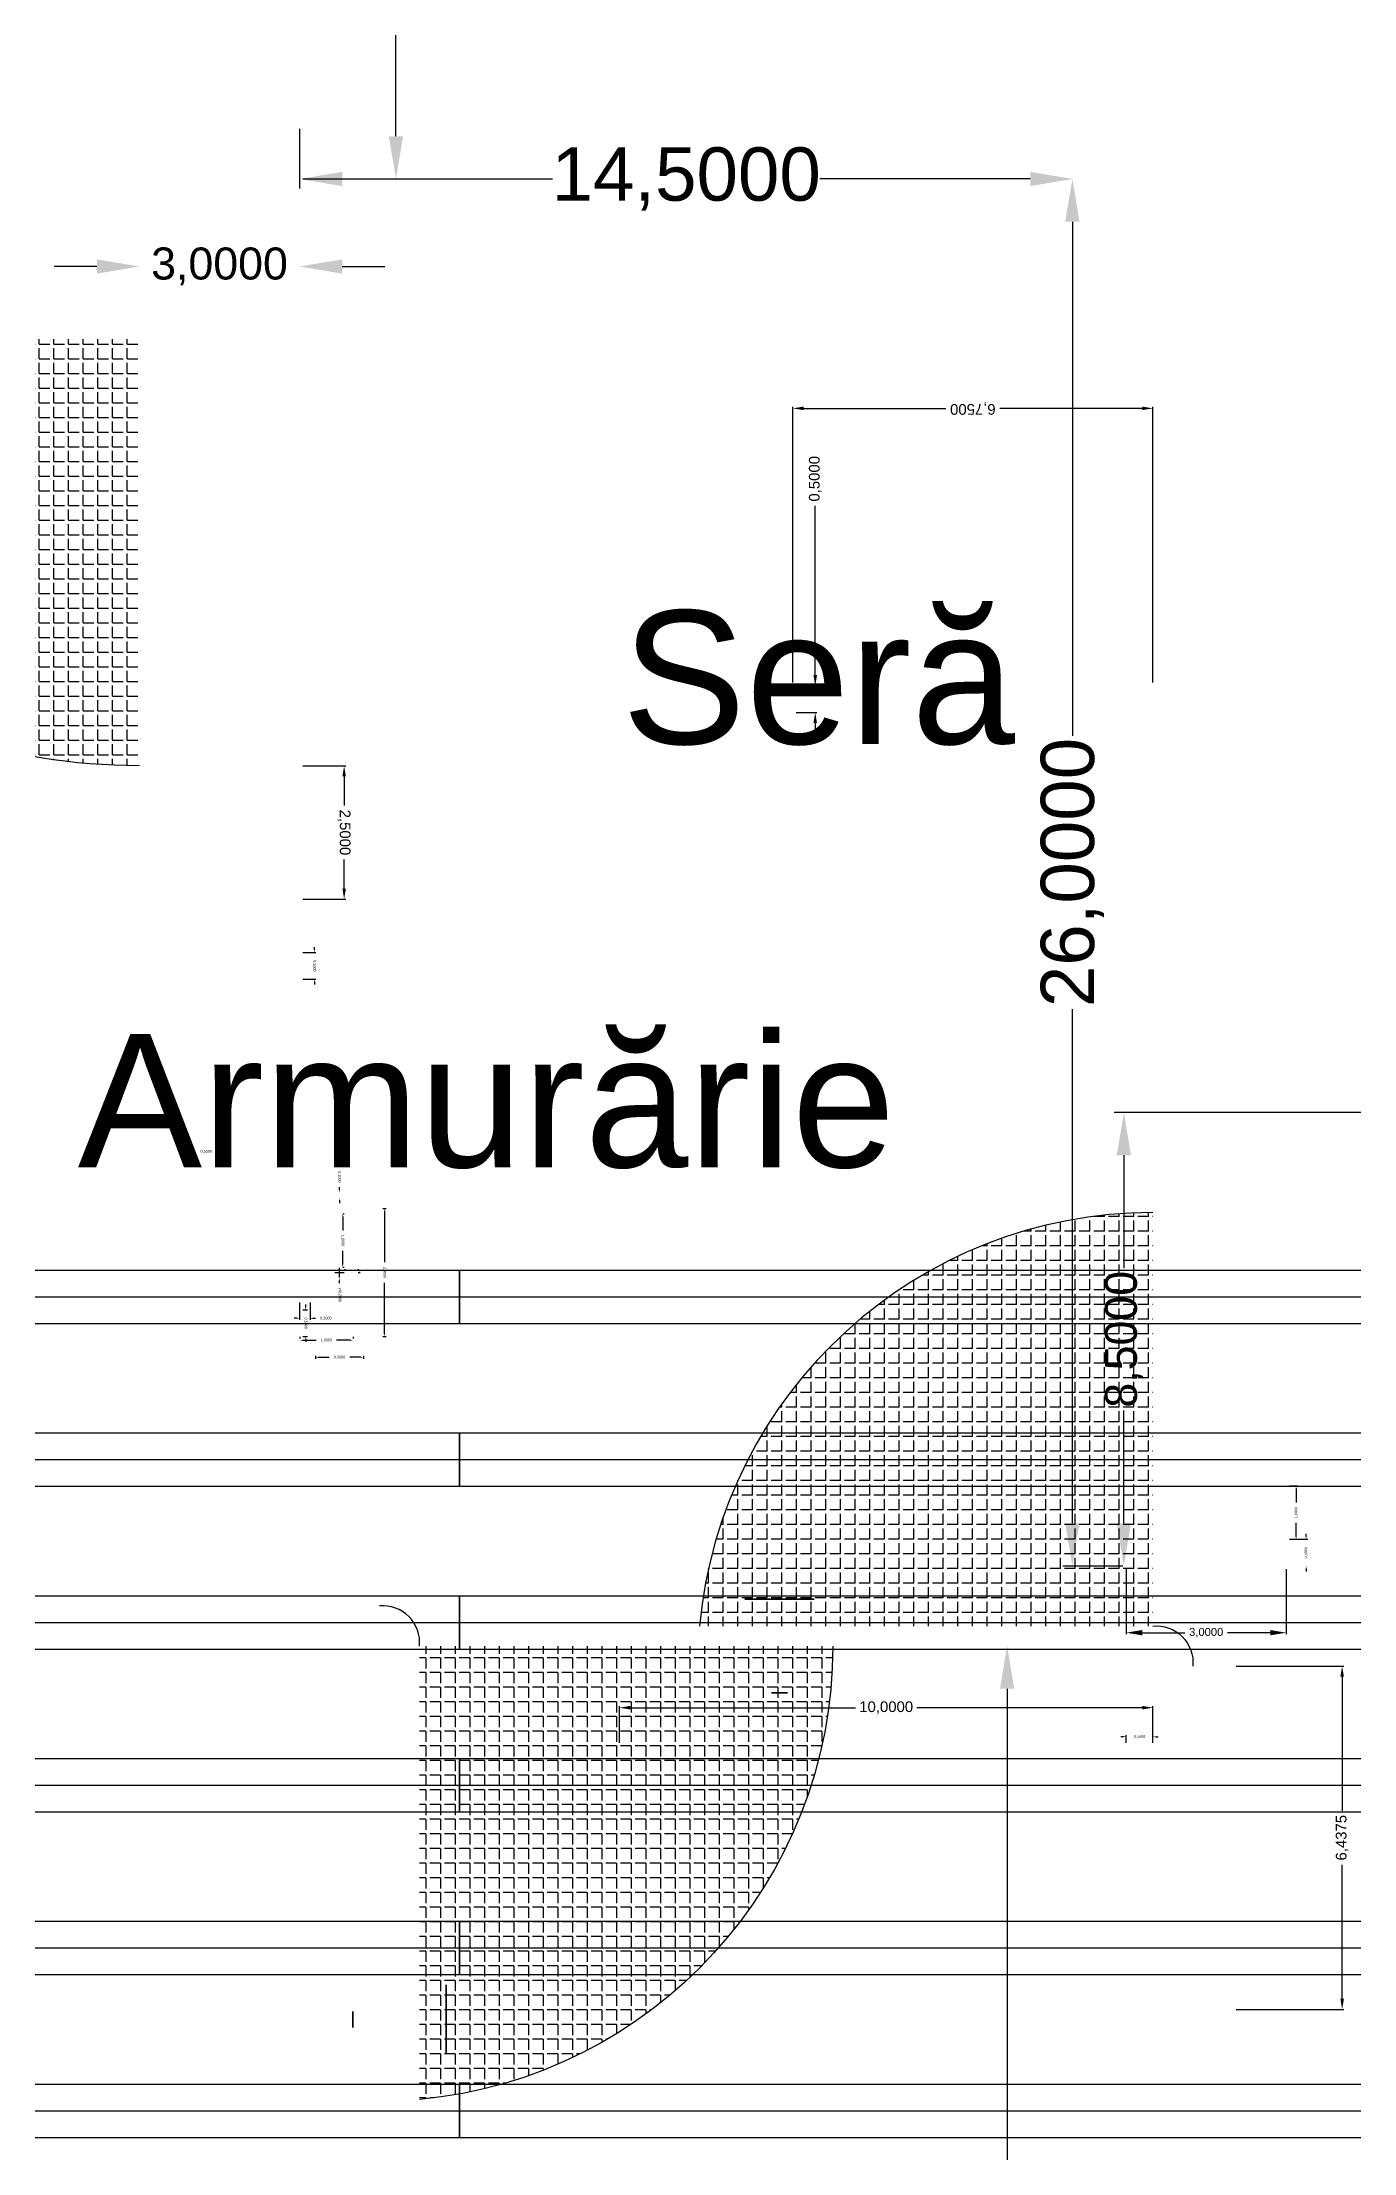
# Model space of a CAD drawing. Header units: millimetres. Extents: x -129 to 171, y -129 to 202.
# Drawn here: x 73.78 to 98.37, y 87.12 to 126.69 of the extents above; entities that cross this region are included whole.
import ezdxf

# ---------------------------------------------------------------- set-up
doc = ezdxf.new("R2010")
doc.units = ezdxf.units.MM
doc.header["$MEASUREMENT"] = 0
for name, color, linetype, plot in [('Acoperis', 180, 'Continuous', False), ('Dimenisuni corp 1', 11, 'Continuous', False), ('Dimensiuni interior_0', 11, 'Continuous', False), ('Dimensiuni interior_1', 11, 'Continuous', False), ('Dimensiuni ușă', 11, 'Continuous', False), ('Dimensiuni ușă_sas', 11, 'Continuous', False)]:
    doc.layers.add(name, color=color, linetype=linetype, plot=plot)
for name, color, linetype in [('Text_0', 231, 'Continuous'), ('Text_1', 231, 'Continuous'), ('Usi 1', 80, 'Continuous'), ('Uși 0', 80, 'Continuous'), ('Uși_sas', 201, 'Continuous')]:
    doc.layers.add(name, color=color, linetype=linetype)
doc.styles.get("Standard").update_dxf_attribs({"font": 'arial.ttf'})
doc.dimstyles.new('Mici', dxfattribs={"dimtxt": 0.05, "dimasz": 0.05, "dimexe": 0.03, "dimexo": 0.0625, "dimgap": 0.09, "dimtad": 0, "dimdec": 4, "dimzin": 0, "dimtxsty": 'Standard', "dimcen": 0.09, "dimclrd": 1, "dimclre": 1, "dimadec": 0, "dimazin": 0, "dimtfac": 1, "dimtdec": 4, "dimtofl": 0, "dimtmove": 0, "dimatfit": 3, "dimfxl": 1, "dimtolj": 1, "dimtzin": 0, "dimarcsym": 0})
doc.dimstyles.get("Standard").update_dxf_attribs({"dimtxt": 0.18, "dimasz": 0.18, "dimexe": 0.18, "dimexo": 0.0625, "dimgap": 0.09, "dimtad": 0, "dimtih": 1, "dimtoh": 1, "dimdec": 4, "dimzin": 0, "dimdsep": 46, "dimtxsty": 'Standard', "dimcen": 0.09, "dimadec": 0, "dimazin": 0, "dimtfac": 1, "dimtdec": 4, "dimtofl": 0, "dimtmove": 0, "dimatfit": 3, "dimfxl": 1, "dimtolj": 1, "dimtzin": 0, "dimarcsym": 0})

# ---------------------------------------------------------------- blocks, each defined once
blk = doc.blocks.new('*U32')
at = {"extrusion": (1.26823e-14, 1, 7.01661e-14)}
blk.add_circle((-1.5, 34.5, -48.5), 0.5, dxfattribs=at)
at = {"extrusion": (-1, 4.06467e-14, 2.35596e-14)}
for centre, radius, start, end in [((48.5, -16.8, -1.5), 51.8, 18.9246, 161.0754), ((48.5, -16.841, -1), 51.341, 19.1485, 160.8515), ((48.5, -16.841, -2), 51.341, 19.1485, 160.8515), ((48.5, -16.882, -1.5), 50.882, 19.3776, 160.6224)]:
    blk.add_arc(centre, radius, start, end, dxfattribs=at)
blk = doc.blocks.new('*U33')
at = {"layer": 'Acoperis', "color": 0, "linetype": 'ByBlock', "lineweight": -2, "transparency": 16777216, "rotation": 90.00000000000072}
for p in [(244.181, 135.356), (244.181, 132.305), (244.181, 129.253), (244.181, 126.202), (244.181, 123.151), (244.181, 120.1)]:
    blk.add_blockref('*U32', p, dxfattribs=at)
blk = doc.blocks.new('*D63')
at = {"layer": 'Defpoints', "color": 0, "transparency": 16777216}
for p in [(93.877, 130.551), (93.877, 126.551), (95.685, 126.551)]:
    blk.add_point(p, dxfattribs=at)
at = {"layer": 'Dimenisuni corp 1', "color": 1, "lineweight": -2, "transparency": 16777216}
for p, q in [((95.685, 130.551), (95.685, 135.229)), ((95.685, 127.351), (95.685, 129.751)), ((93.939, 126.551), (95.865, 126.551))]:
    blk.add_line(p, q, dxfattribs=at)
at = {"layer": 'Dimenisuni corp 1', "color": 1, "transparency": 16777216}
for points in [[(95.552, 129.751), (95.819, 129.751), (95.685, 130.551)], [(95.552, 127.351), (95.819, 127.351), (95.685, 126.551)]]:
    blk.add_solid(points, dxfattribs=at)
at = {"layer": 'Dimenisuni corp 1', "color": 0, "transparency": 16777216, "insert": (95.685, 137.413), "char_height": 1, "attachment_point": 5, "rotation": 90}
blk.add_mtext('\\A1;4,0000', dxfattribs=at)
blk = doc.blocks.new('*D65')
at = {"layer": 'Defpoints', "color": 0, "transparency": 16777216}
for p in [(109.334, 109.051), (115.377, 109.051), (115.377, 100.551)]:
    blk.add_point(p, dxfattribs=at)
at = {"layer": 'Dimensiuni ușă', "color": 1, "lineweight": -2, "transparency": 16777216}
for p, q in [((115.314, 109.051), (109.154, 109.051)), ((109.334, 108.251), (109.334, 106.136)), ((109.334, 101.351), (109.334, 103.467))]:
    blk.add_line(p, q, dxfattribs=at)
at = {"layer": 'Dimensiuni ușă', "color": 1, "transparency": 16777216}
for points in [[(109.2, 108.251), (109.467, 108.251), (109.334, 109.051)], [(109.2, 101.351), (109.467, 101.351), (109.334, 100.551)]]:
    blk.add_solid(points, dxfattribs=at)
at = {"layer": 'Dimensiuni ușă', "color": 0, "transparency": 16777216, "insert": (109.334, 104.801), "char_height": 0.6, "attachment_point": 5, "rotation": 90}
blk.add_mtext('\\A1;8,5000', dxfattribs=at)
blk = doc.blocks.new('*D84')
at = {"layer": 'Defpoints', "color": 0, "transparency": 16777216}
for p in [(90.877, 126.551), (93.877, 126.551), (90.877, 124.911)]:
    blk.add_point(p, dxfattribs=at)
at = {"layer": 'Dimensiuni ușă_sas', "color": 1, "lineweight": -2, "transparency": 16777216}
for p, q in [((90.077, 124.911), (89.277, 124.911)), ((94.677, 124.911), (95.477, 124.911))]:
    blk.add_line(p, q, dxfattribs=at)
at = {"layer": 'Dimensiuni ușă_sas', "color": 1, "transparency": 16777216}
for points in [[(90.077, 125.044), (90.077, 124.777), (90.877, 124.911)], [(94.677, 125.044), (94.677, 124.777), (93.877, 124.911)]]:
    blk.add_solid(points, dxfattribs=at)
at = {"layer": 'Dimensiuni ușă_sas', "color": 0, "transparency": 16777216, "insert": (92.377, 124.911), "char_height": 0.6, "attachment_point": 5}
blk.add_mtext('\\A1;3,0000', dxfattribs=at)
blk = doc.blocks.new('*D112')
at = {"layer": 'Defpoints', "color": 0, "transparency": 16777216}
for p in [(94.625, 106.151, 0.01), (94.628, 105.951, 0.01)]:
    blk.add_point(p, dxfattribs=at)
at = {"layer": 'Dimensiuni interior_1', "color": 1, "lineweight": -2, "transparency": 16777216}
for p, q in [((94.537, 106.051), (94.717, 106.051)), ((94.627, 105.961), (94.627, 106.141)), ((94.629, 105.851), (94.628, 105.901))]:
    blk.add_line(p, q, dxfattribs=at)
at = {"layer": 'Dimensiuni interior_1', "color": 1, "transparency": 16777216}
blk.add_solid([(94.637, 105.901), (94.62, 105.901), (94.628, 105.951)], dxfattribs=at)
at = {"layer": 'Dimensiuni interior_1', "color": 0, "transparency": 16777216, "insert": (94.632, 105.63), "char_height": 0.05, "attachment_point": 5, "rotation": 270.679}
blk.add_mtext('\\A1;∅0,2000', dxfattribs=at)
blk = doc.blocks.new('*D113')
at = {"layer": 'Defpoints', "color": 0, "transparency": 16777216}
for p in [(94.627, 107.551), (94.627, 107.551), (94.627, 107.451)]:
    blk.add_point(p, dxfattribs=at)
at = {"layer": 'Dimensiuni interior_1', "color": 1, "lineweight": -2, "transparency": 16777216}
for p, q in [((94.627, 107.601), (94.627, 107.651)), ((94.627, 107.401), (94.627, 107.351))]:
    blk.add_line(p, q, dxfattribs=at)
at = {"layer": 'Dimensiuni interior_1', "color": 1, "transparency": 16777216}
for points in [[(94.635, 107.601), (94.618, 107.601), (94.627, 107.551)], [(94.635, 107.401), (94.618, 107.401), (94.627, 107.451)]]:
    blk.add_solid(points, dxfattribs=at)
at = {"layer": 'Dimensiuni interior_1', "color": 0, "transparency": 16777216, "insert": (94.627, 107.845), "char_height": 0.05, "attachment_point": 5, "rotation": 270}
blk.add_mtext('\\A1;0,1000', dxfattribs=at)
blk = doc.blocks.new('*D114')
at = {"layer": 'Defpoints', "color": 0, "transparency": 16777216}
for p in [(95.377, 107.251), (95.472, 107.251), (95.377, 104.851)]:
    blk.add_point(p, dxfattribs=at)
at = {"layer": 'Dimensiuni interior_1', "color": 1, "lineweight": -2, "transparency": 16777216}
for p, q in [((95.439, 107.251), (95.502, 107.251)), ((95.472, 107.201), (95.472, 106.245)), ((95.472, 104.901), (95.472, 105.857)), ((95.439, 104.851), (95.502, 104.851))]:
    blk.add_line(p, q, dxfattribs=at)
at = {"layer": 'Dimensiuni interior_1', "color": 1, "transparency": 16777216}
for points in [[(95.48, 107.201), (95.463, 107.201), (95.472, 107.251)], [(95.48, 104.901), (95.463, 104.901), (95.472, 104.851)]]:
    blk.add_solid(points, dxfattribs=at)
at = {"layer": 'Dimensiuni interior_1', "color": 0, "transparency": 16777216, "insert": (95.472, 106.051), "char_height": 0.05, "attachment_point": 5, "rotation": 270}
blk.add_mtext('\\A1;2,4000', dxfattribs=at)
blk = doc.blocks.new('*D115')
at = {"layer": 'Defpoints', "color": 0, "transparency": 16777216}
for p in [(94.177, 104.551), (94.177, 104.463), (95.077, 104.551)]:
    blk.add_point(p, dxfattribs=at)
at = {"layer": 'Dimensiuni interior_1', "color": 1, "lineweight": -2, "transparency": 16777216}
for p, q in [((94.177, 104.489), (94.177, 104.433)), ((94.227, 104.463), (94.433, 104.463)), ((95.027, 104.463), (94.82, 104.463)), ((95.077, 104.489), (95.077, 104.433))]:
    blk.add_line(p, q, dxfattribs=at)
at = {"layer": 'Dimensiuni interior_1', "color": 1, "transparency": 16777216}
for points in [[(94.227, 104.471), (94.227, 104.454), (94.177, 104.463)], [(95.027, 104.471), (95.027, 104.454), (95.077, 104.463)]]:
    blk.add_solid(points, dxfattribs=at)
at = {"layer": 'Dimensiuni interior_1', "color": 0, "transparency": 16777216, "insert": (94.627, 104.463), "char_height": 0.05, "attachment_point": 5}
blk.add_mtext('\\A1;0,9000', dxfattribs=at)
blk = doc.blocks.new('*D118')
at = {"layer": 'Defpoints', "color": 0, "transparency": 16777216}
for p in [(94.627, 107.151), (94.687, 107.151), (94.627, 106.151)]:
    blk.add_point(p, dxfattribs=at)
at = {"layer": 'Dimensiuni interior_1', "color": 1, "lineweight": -2, "transparency": 16777216}
for p, q in [((94.687, 107.101), (94.687, 106.843)), ((94.689, 107.151), (94.717, 107.151)), ((94.687, 106.201), (94.687, 106.46)), ((94.689, 106.151), (94.717, 106.151))]:
    blk.add_line(p, q, dxfattribs=at)
at = {"layer": 'Dimensiuni interior_1', "color": 1, "transparency": 16777216}
for points in [[(94.696, 107.101), (94.679, 107.101), (94.687, 107.151)], [(94.696, 106.201), (94.679, 106.201), (94.687, 106.151)]]:
    blk.add_solid(points, dxfattribs=at)
at = {"layer": 'Dimensiuni interior_1', "color": 0, "transparency": 16777216, "insert": (94.687, 106.651), "char_height": 0.05, "attachment_point": 5, "rotation": 270}
blk.add_mtext('\\A1;1,0000', dxfattribs=at)
blk = doc.blocks.new('*D119')
at = {"layer": 'Defpoints', "color": 0, "transparency": 16777216}
for p in [(94.727, 106.051), (94.977, 106.051), (94.977, 106.051)]:
    blk.add_point(p, dxfattribs=at)
at = {"layer": 'Dimensiuni interior_1', "color": 1, "lineweight": -2, "transparency": 16777216}
for p, q in [((94.727, 106.114), (94.727, 106.081)), ((94.977, 106.114), (94.977, 106.081)), ((94.977, 106.051), (95.017, 106.051)), ((95.017, 106.051), (94.997, 106.051))]:
    blk.add_line(p, q, dxfattribs=at)
at = {"layer": 'Dimensiuni interior_1', "color": 1, "transparency": 16777216}
blk.add_solid([(94.997, 106.055), (94.997, 106.048), (94.977, 106.051)], dxfattribs=at)
at = {"layer": 'Dimensiuni interior_1', "color": 0, "transparency": 16777216, "insert": (94.852, 106.051), "char_height": 0.01, "attachment_point": 5}
blk.add_mtext('\\A1;0,2500', dxfattribs=at)
blk = doc.blocks.new('*D120')
at = {"layer": 'Defpoints', "color": 0, "transparency": 16777216}
for p in [(93.877, 127.551), (108.377, 127.551), (108.377, 126.551)]:
    blk.add_point(p, dxfattribs=at)
at = {"layer": 'Dimensiuni interior_1', "color": 1, "lineweight": -2, "transparency": 16777216}
for p, q in [((93.877, 127.489), (93.877, 126.371)), ((94.677, 126.551), (98.621, 126.551)), ((107.577, 126.551), (103.632, 126.551))]:
    blk.add_line(p, q, dxfattribs=at)
at = {"layer": 'Dimensiuni interior_1', "color": 1, "transparency": 16777216}
for points in [[(94.677, 126.685), (94.677, 126.418), (93.877, 126.551)], [(107.577, 126.685), (107.577, 126.418), (108.377, 126.551)]]:
    blk.add_solid(points, dxfattribs=at)
at = {"layer": 'Dimensiuni interior_1', "color": 0, "transparency": 16777216, "insert": (101.127, 126.551), "char_height": 1, "attachment_point": 5}
blk.add_mtext('\\A1;14,5000', dxfattribs=at)
blk = doc.blocks.new('*D121')
at = {"layer": 'Defpoints', "color": 0, "transparency": 16777216}
for p in [(109.377, 126.551), (108.368, 100.551), (109.377, 100.551)]:
    blk.add_point(p, dxfattribs=at)
at = {"layer": 'Dimensiuni interior_1', "color": 1, "lineweight": -2, "transparency": 16777216}
for p, q in [((108.368, 125.751), (108.368, 116.112)), ((108.368, 101.351), (108.368, 110.99)), ((109.314, 100.551), (108.188, 100.551))]:
    blk.add_line(p, q, dxfattribs=at)
at = {"layer": 'Dimensiuni interior_1', "color": 1, "transparency": 16777216}
for points in [[(108.234, 125.751), (108.501, 125.751), (108.368, 126.551)], [(108.234, 101.351), (108.501, 101.351), (108.368, 100.551)]]:
    blk.add_solid(points, dxfattribs=at)
at = {"layer": 'Dimensiuni interior_1', "color": 0, "transparency": 16777216, "insert": (108.368, 113.551), "char_height": 1, "attachment_point": 5, "rotation": 90}
blk.add_mtext('\\A1;26,0000', dxfattribs=at)
blk = doc.blocks.new('*D126')
at = {"layer": 'Defpoints', "color": 0, "transparency": 16777216}
for p in [(93.877, 105.351), (93.877, 104.851), (93.994, 104.851)]:
    blk.add_point(p, dxfattribs=at)
at = {"layer": 'Dimensiuni interior_1', "color": 1, "lineweight": -2, "transparency": 16777216}
for p, q in [((93.939, 105.351), (94.024, 105.351)), ((93.994, 105.401), (93.994, 105.451)), ((93.939, 104.851), (94.024, 104.851)), ((93.994, 104.801), (93.994, 104.751))]:
    blk.add_line(p, q, dxfattribs=at)
at = {"layer": 'Dimensiuni interior_1', "color": 1, "transparency": 16777216}
for points in [[(94.002, 105.401), (93.985, 105.401), (93.994, 105.351)], [(94.002, 104.801), (93.985, 104.801), (93.994, 104.851)]]:
    blk.add_solid(points, dxfattribs=at)
at = {"layer": 'Dimensiuni interior_1', "color": 0, "transparency": 16777216, "insert": (93.994, 105.101), "char_height": 0.05, "attachment_point": 5, "rotation": 270}
blk.add_mtext('\\A1;0,5000', dxfattribs=at)
blk = doc.blocks.new('*D128')
at = {"layer": 'Defpoints', "color": 0, "transparency": 16777216}
for p in [(93.881, 104.783), (93.881, 104.783), (94.881, 104.783)]:
    blk.add_point(p, dxfattribs=at)
at = {"layer": 'Dimensiuni interior_1', "color": 1, "lineweight": -2, "transparency": 16777216}
for p, q in [((93.881, 104.845), (93.881, 104.813)), ((94.881, 104.845), (94.881, 104.813)), ((93.931, 104.783), (94.189, 104.783)), ((94.831, 104.783), (94.572, 104.783))]:
    blk.add_line(p, q, dxfattribs=at)
at = {"layer": 'Dimensiuni interior_1', "color": 1, "transparency": 16777216}
for points in [[(93.931, 104.791), (93.931, 104.775), (93.881, 104.783)], [(94.831, 104.791), (94.831, 104.775), (94.881, 104.783)]]:
    blk.add_solid(points, dxfattribs=at)
at = {"layer": 'Dimensiuni interior_1', "color": 0, "transparency": 16777216, "insert": (94.381, 104.783), "char_height": 0.05, "attachment_point": 5}
blk.add_mtext('\\A1;1,0000', dxfattribs=at)
blk = doc.blocks.new('*D133')
at = {"layer": 'Defpoints', "color": 0, "transparency": 16777216}
for p in [(93.877, 105.551), (94.077, 105.551), (94.077, 105.194)]:
    blk.add_point(p, dxfattribs=at)
at = {"layer": 'Dimensiuni interior_1', "color": 1, "lineweight": -2, "transparency": 16777216}
for p, q in [((93.877, 105.489), (93.877, 105.164)), ((94.077, 105.489), (94.077, 105.164)), ((93.827, 105.194), (93.777, 105.194)), ((94.127, 105.194), (94.177, 105.194))]:
    blk.add_line(p, q, dxfattribs=at)
at = {"layer": 'Dimensiuni interior_1', "color": 1, "transparency": 16777216}
for points in [[(93.827, 105.202), (93.827, 105.185), (93.877, 105.194)], [(94.127, 105.202), (94.127, 105.185), (94.077, 105.194)]]:
    blk.add_solid(points, dxfattribs=at)
at = {"layer": 'Dimensiuni interior_1', "color": 0, "transparency": 16777216, "insert": (94.37, 105.194), "char_height": 0.05, "attachment_point": 5}
blk.add_mtext('\\A1;0,2000', dxfattribs=at)
blk = doc.blocks.new('*D136')
at = {"layer": 'Defpoints', "color": 0, "transparency": 16777216}
for p in [(109.377, 100.551), (112.377, 100.551), (112.377, 99.301)]:
    blk.add_point(p, dxfattribs=at)
at = {"layer": 'Dimensiuni interior_1', "color": 1, "lineweight": -2, "transparency": 16777216}
for p, q in [((109.377, 100.489), (109.377, 99.271)), ((112.377, 100.489), (112.377, 99.271)), ((109.677, 99.301), (110.475, 99.301)), ((112.077, 99.301), (111.278, 99.301))]:
    blk.add_line(p, q, dxfattribs=at)
at = {"layer": 'Dimensiuni interior_1', "color": 1, "transparency": 16777216}
for points in [[(109.677, 99.351), (109.677, 99.251), (109.377, 99.301)], [(112.077, 99.351), (112.077, 99.251), (112.377, 99.301)]]:
    blk.add_solid(points, dxfattribs=at)
at = {"layer": 'Dimensiuni interior_1', "color": 0, "transparency": 16777216, "insert": (110.877, 99.301), "char_height": 0.15, "attachment_point": 5}
blk.add_mtext('\\A1;3,0000', dxfattribs=at)
blk = doc.blocks.new('*D137')
at = {"layer": 'Defpoints', "color": 0, "transparency": 16777216}
for p in [(112.377, 102.051), (112.563, 102.051), (112.377, 101.051)]:
    blk.add_point(p, dxfattribs=at)
at = {"layer": 'Dimensiuni interior_1', "color": 1, "lineweight": -2, "transparency": 16777216}
for p, q in [((112.439, 102.051), (112.593, 102.051)), ((112.563, 102.001), (112.563, 101.743)), ((112.563, 101.101), (112.563, 101.36)), ((112.439, 101.051), (112.593, 101.051))]:
    blk.add_line(p, q, dxfattribs=at)
at = {"layer": 'Dimensiuni interior_1', "color": 1, "transparency": 16777216}
for points in [[(112.555, 102.001), (112.571, 102.001), (112.563, 102.051)], [(112.555, 101.101), (112.571, 101.101), (112.563, 101.051)]]:
    blk.add_solid(points, dxfattribs=at)
at = {"layer": 'Dimensiuni interior_1', "color": 0, "transparency": 16777216, "insert": (112.563, 101.551), "char_height": 0.05, "attachment_point": 5, "rotation": 90}
blk.add_mtext('\\A1;1,0000', dxfattribs=at)
blk = doc.blocks.new('*D650')
at = {"layer": 'Defpoints', "color": 0, "transparency": 16777216}
for p in [(103.127, 122.251), (103.127, 117.051), (109.877, 117.051)]:
    blk.add_point(p, dxfattribs=at)
at = {"layer": 'Dimensiuni interior_0', "color": 1, "lineweight": -2, "transparency": 16777216}
for p, q in [((103.127, 117.114), (103.127, 122.281)), ((109.877, 117.114), (109.877, 122.281)), ((103.327, 122.251), (105.996, 122.251)), ((109.677, 122.251), (107.007, 122.251))]:
    blk.add_line(p, q, dxfattribs=at)
at = {"layer": 'Dimensiuni interior_0', "color": 1, "transparency": 16777216}
for points in [[(103.327, 122.218), (103.327, 122.285), (103.127, 122.251)], [(109.677, 122.218), (109.677, 122.285), (109.877, 122.251)]]:
    blk.add_solid(points, dxfattribs=at)
at = {"layer": 'Dimensiuni interior_0', "color": 0, "transparency": 16777216, "insert": (106.502, 122.251), "char_height": 0.2, "attachment_point": 5, "rotation": 180}
blk.add_mtext('\\A1;6,7500', dxfattribs=at)
blk = doc.blocks.new('*D651')
at = {"layer": 'Defpoints', "color": 0, "transparency": 16777216}
for p in [(103.127, 117.051), (103.127, 116.551), (103.547, 116.551)]:
    blk.add_point(p, dxfattribs=at)
at = {"layer": 'Dimensiuni interior_0', "color": 1, "lineweight": -2, "transparency": 16777216}
for p, q in [((103.547, 117.251), (103.547, 120.427)), ((103.189, 117.051), (103.577, 117.051)), ((103.189, 116.551), (103.577, 116.551)), ((103.547, 116.351), (103.547, 116.151))]:
    blk.add_line(p, q, dxfattribs=at)
at = {"layer": 'Dimensiuni interior_0', "color": 1, "transparency": 16777216}
for points in [[(103.513, 117.251), (103.58, 117.251), (103.547, 117.051)], [(103.513, 116.351), (103.58, 116.351), (103.547, 116.551)]]:
    blk.add_solid(points, dxfattribs=at)
at = {"layer": 'Dimensiuni interior_0', "color": 0, "transparency": 16777216, "insert": (103.547, 120.931), "char_height": 0.2, "attachment_point": 5, "rotation": 90}
blk.add_mtext('\\A1;0,5000', dxfattribs=at)
blk = doc.blocks.new('*D653')
at = {"layer": 'Defpoints', "color": 0, "transparency": 16777216}
for p in [(109.877, 97.895), (99.877, 97.176), (109.877, 97.176)]:
    blk.add_point(p, dxfattribs=at)
at = {"layer": 'Dimensiuni interior_0', "color": 1, "lineweight": -2, "transparency": 16777216}
for p, q in [((99.877, 97.239), (99.877, 97.925)), ((100.077, 97.895), (104.303, 97.895)), ((109.677, 97.895), (105.45, 97.895)), ((109.877, 97.239), (109.877, 97.925))]:
    blk.add_line(p, q, dxfattribs=at)
at = {"layer": 'Dimensiuni interior_0', "color": 1, "transparency": 16777216}
for points in [[(100.077, 97.929), (100.077, 97.862), (99.877, 97.895)], [(109.677, 97.929), (109.677, 97.862), (109.877, 97.895)]]:
    blk.add_solid(points, dxfattribs=at)
at = {"layer": 'Dimensiuni interior_0', "color": 0, "transparency": 16777216, "insert": (104.877, 97.895), "char_height": 0.2, "attachment_point": 5}
blk.add_mtext('\\A1;10,0000', dxfattribs=at)
blk = doc.blocks.new('*D805')
at = {"layer": 'Defpoints', "color": 0, "transparency": 16777216}
for p in [(109.377, 97.35), (109.377, 97.176, 0.5), (109.877, 97.176)]:
    blk.add_point(p, dxfattribs=at)
at = {"layer": 'Dimensiuni interior_0', "color": 1, "lineweight": -2, "transparency": 16777216}
for p, q in [((109.327, 97.35), (109.277, 97.35)), ((109.377, 97.239), (109.377, 97.38)), ((109.927, 97.35), (109.977, 97.35))]:
    blk.add_line(p, q, dxfattribs=at)
at = {"layer": 'Dimensiuni interior_0', "color": 1, "transparency": 16777216}
for points in [[(109.327, 97.358), (109.327, 97.342), (109.377, 97.35)], [(109.927, 97.358), (109.927, 97.342), (109.877, 97.35)]]:
    blk.add_solid(points, dxfattribs=at)
at = {"layer": 'Dimensiuni interior_0', "color": 0, "transparency": 16777216, "insert": (109.627, 97.35), "char_height": 0.05, "attachment_point": 5}
blk.add_mtext('\\A1;0,5000', dxfattribs=at)
blk = doc.blocks.new('*D813')
at = {"layer": 'Defpoints', "color": 0, "transparency": 16777216}
for p in [(91.877, 108.551), (92.377, 108.551), (91.877, 108.318)]:
    blk.add_point(p, dxfattribs=at)
at = {"layer": 'Dimensiuni interior_1', "color": 1, "lineweight": -2, "transparency": 16777216}
for p, q in [((92.377, 108.489), (92.377, 108.288)), ((91.827, 108.318), (91.777, 108.318)), ((92.427, 108.318), (92.477, 108.318))]:
    blk.add_line(p, q, dxfattribs=at)
at = {"layer": 'Dimensiuni interior_1', "color": 1, "transparency": 16777216}
for points in [[(91.827, 108.326), (91.827, 108.309), (91.877, 108.318)], [(92.427, 108.326), (92.427, 108.309), (92.377, 108.318)]]:
    blk.add_solid(points, dxfattribs=at)
at = {"layer": 'Dimensiuni interior_1', "color": 0, "transparency": 16777216, "insert": (92.127, 108.318), "char_height": 0.05, "attachment_point": 5}
blk.add_mtext('\\A1;0,5000', dxfattribs=at)
blk = doc.blocks.new('*D826')
at = {"layer": 'Defpoints', "color": 0, "transparency": 16777216}
for p in [(112.381, 101.051, 0.5), (112.75, 101.051), (112.377, 100.551)]:
    blk.add_point(p, dxfattribs=at)
at = {"layer": 'Dimensiuni interior_1', "color": 1, "lineweight": -2, "transparency": 16777216}
for p, q in [((112.443, 101.051), (112.78, 101.051)), ((112.75, 101.101), (112.75, 101.151)), ((112.75, 100.501), (112.75, 100.451))]:
    blk.add_line(p, q, dxfattribs=at)
at = {"layer": 'Dimensiuni interior_1', "color": 1, "transparency": 16777216}
for points in [[(112.742, 101.101), (112.759, 101.101), (112.75, 101.051)], [(112.742, 100.501), (112.759, 100.501), (112.75, 100.551)]]:
    blk.add_solid(points, dxfattribs=at)
at = {"layer": 'Dimensiuni interior_1', "color": 0, "transparency": 16777216, "insert": (112.75, 100.801), "char_height": 0.05, "attachment_point": 5, "rotation": 90}
blk.add_mtext('\\A1;0,5000', dxfattribs=at)
blk = doc.blocks.new('*D837')
at = {"layer": 'Defpoints', "color": 0, "transparency": 16777216}
for p in [(107.144, 99.051), (109.627, 99.051), (109.627, 73.551)]:
    blk.add_point(p, dxfattribs=at)
at = {"layer": 'Dimensiuni interior_1', "color": 1, "lineweight": -2, "transparency": 16777216}
for p, q in [((107.144, 98.251), (107.144, 88.862)), ((107.144, 74.351), (107.144, 83.74)), ((109.564, 73.551), (106.964, 73.551))]:
    blk.add_line(p, q, dxfattribs=at)
at = {"layer": 'Dimensiuni interior_1', "color": 1, "transparency": 16777216}
for points in [[(107.011, 98.251), (107.278, 98.251), (107.144, 99.051)], [(107.011, 74.351), (107.278, 74.351), (107.144, 73.551)]]:
    blk.add_solid(points, dxfattribs=at)
at = {"layer": 'Dimensiuni interior_1', "color": 0, "transparency": 16777216, "insert": (107.144, 86.301), "char_height": 1, "attachment_point": 5, "rotation": 90}
blk.add_mtext('\\A1;25,5000', dxfattribs=at)
blk = doc.blocks.new('*D900')
at = {"layer": 'Defpoints', "color": 0, "transparency": 16777216}
for p in [(93.877, 115.551), (93.877, 113.051), (94.714, 113.051)]:
    blk.add_point(p, dxfattribs=at)
at = {"layer": 'Dimensiuni interior_1', "color": 1, "lineweight": -2, "transparency": 16777216}
for p, q in [((93.939, 115.551), (94.744, 115.551)), ((94.714, 115.351), (94.714, 114.808)), ((94.714, 113.251), (94.714, 113.795)), ((93.939, 113.051), (94.744, 113.051))]:
    blk.add_line(p, q, dxfattribs=at)
at = {"layer": 'Dimensiuni interior_1', "color": 1, "transparency": 16777216}
for points in [[(94.747, 115.351), (94.681, 115.351), (94.714, 115.551)], [(94.747, 113.251), (94.681, 113.251), (94.714, 113.051)]]:
    blk.add_solid(points, dxfattribs=at)
at = {"layer": 'Dimensiuni interior_1', "color": 0, "transparency": 16777216, "insert": (94.714, 114.301), "char_height": 0.2, "attachment_point": 5, "rotation": 270}
blk.add_mtext('\\A1;2,5000', dxfattribs=at)
blk = doc.blocks.new('*D902')
at = {"layer": 'Defpoints', "color": 0, "transparency": 16777216}
for p in [(93.877, 112.051, 0), (94.155, 112.051), (93.877, 111.551)]:
    blk.add_point(p, dxfattribs=at)
at = {"layer": 'Dimensiuni interior_1', "color": 1, "lineweight": -2, "transparency": 16777216}
for p, q in [((93.939, 112.051), (94.185, 112.051)), ((94.155, 112.101), (94.155, 112.151)), ((93.939, 111.551), (94.185, 111.551)), ((94.155, 111.501), (94.155, 111.451))]:
    blk.add_line(p, q, dxfattribs=at)
at = {"layer": 'Dimensiuni interior_1', "color": 1, "transparency": 16777216}
for points in [[(94.163, 112.101), (94.146, 112.101), (94.155, 112.051)], [(94.163, 111.501), (94.146, 111.501), (94.155, 111.551)]]:
    blk.add_solid(points, dxfattribs=at)
at = {"layer": 'Dimensiuni interior_1', "color": 0, "transparency": 16777216, "insert": (94.155, 111.801), "char_height": 0.05, "attachment_point": 5, "rotation": 270}
blk.add_mtext('\\A1;0,5000', dxfattribs=at)
blk = doc.blocks.new('*D941')
at = {"layer": 'Defpoints', "color": 0, "transparency": 16777216}
for p in [(111.377, 98.676), (111.377, 92.239), (113.426, 92.239)]:
    blk.add_point(p, dxfattribs=at)
at = {"layer": 'Dimensiuni interior_0', "color": 1, "lineweight": -2, "transparency": 16777216}
for p, q in [((111.439, 98.676), (113.456, 98.676)), ((113.426, 98.476), (113.426, 95.964)), ((113.426, 92.439), (113.426, 94.951)), ((111.439, 92.239), (113.456, 92.239))]:
    blk.add_line(p, q, dxfattribs=at)
at = {"layer": 'Dimensiuni interior_0', "color": 1, "transparency": 16777216}
for points in [[(113.393, 98.476), (113.459, 98.476), (113.426, 98.676)], [(113.393, 92.439), (113.459, 92.439), (113.426, 92.239)]]:
    blk.add_solid(points, dxfattribs=at)
at = {"layer": 'Dimensiuni interior_0', "color": 0, "transparency": 16777216, "insert": (113.426, 95.458), "char_height": 0.2, "attachment_point": 5, "rotation": 90}
blk.add_mtext('\\A1;6,4375', dxfattribs=at)
blk = doc.blocks.new('A$Ca0c041a6')
at = {"layer": 'Usi 1'}
h = blk.add_hatch(dxfattribs=at)
h.set_pattern_fill('ANGLE', color=256, angle=180)
h.set_pattern_definition([(180, (68.59982, 18.3), (-3e-17, -0.275), [0.2, -0.075]), (270, (68.59982, 18.3), (0.275, -5e-17), [0.2, -0.075])])
h.paths.add_polyline_path([(68.59982, 16.8), (60.84982, 16.8), (60.84982, 8.3, 0.38744736)])
at = {"layer": 'Uși 0'}
h = blk.add_hatch(dxfattribs=at)
h.set_pattern_fill('ANGLE', color=256, angle=90)
h.set_pattern_definition([(90, (76.09982, 24.925), (-0.275, 8e-17), [0.2, -0.075]), (180, (76.09982, 24.925), (-1e-16, -0.275), [0.2, -0.075])])
h.paths.add_polyline_path([(66.09982, 17.175), (74.59982, 17.175), (74.59982, 24.925, 0.38744736)])
at = {"layer": 'Uși_sas'}
h = blk.add_hatch(dxfattribs=at)
h.set_pattern_fill('ANGLE', color=256)
h.set_pattern_definition([(0, (58.59982, 33.3), (0, 0.275), [0.2, -0.075]), (90, (58.59982, 33.3), (-0.275, 2e-17), [0.2, -0.075])])
h.paths.add_polyline_path([(55.59982, 41.3), (44.59982, 41.3, 0.32518381), (55.59982, 33.3)])
at = {"layer": 'Acoperis', "extrusion": (-2.97444e-18, 1, 1.89209e-15)}
blk.add_arc((-61.67742, 13.09147, 25.8903), 51.90865, 89.853624, 89.853624, dxfattribs=at)
at = {"layer": 'Usi 1'}
for points in [[(60.84982, 16.8, 0.46934004), (60.09982, 17.55, -0.69131801)], [(68.59982, 16.8, -0.38744736), (60.84982, 8.3, -10.55242158)]]:
    blk.add_lwpolyline(points, format="xyb", dxfattribs=at)
at = {"layer": 'Usi 1', "extrusion": (1, -1.22465e-16, 0)}
blk.add_circle((9.8, 10, 61.34982), 0.65, dxfattribs=at)
at = {"layer": 'Usi 1', "extrusion": (-1, 1.22465e-16, 0)}
blk.add_circle((-9.8, 10, -59.59982), 0.15, dxfattribs=at)
at = {"layer": 'Uși 0', "elevation": -30}
for points in [[(74.59982, 24.925, 0.38744736), (66.09982, 17.175, 10.55242158)], [(74.59982, 17.175, -0.46934004), (75.34982, 16.425, 0.69131801)]]:
    blk.add_lwpolyline(points, format="xyb", dxfattribs=at)
at = {"layer": 'Uși 0', "extrusion": (-3.06162e-16, 1, 0)}
blk.add_circle((-67.59982, -20, 17.675), 0.65, dxfattribs=at)
at = {"layer": 'Uși 0', "extrusion": (3.06162e-16, -1, 0)}
blk.add_circle((67.59982, -20, -15.925), 0.15, dxfattribs=at)
at = {"layer": 'Uși_sas'}
blk.add_lwpolyline([(55.59982, 33.3, -0.32518381), (44.59982, 41.3, -1.375)], format="xyb", dxfattribs=at)
at = {"layer": 'Acoperis'}
blk.add_blockref('*U33', (-231.0811, -113.51704, 30), dxfattribs=at)
at = {"layer": 'Text_0'}
blk.add_text('Armurărie', height=2.5, dxfattribs=at).set_placement((54.44308, 25.77508, -29.9))
at = {"layer": 'Text_1'}
blk.add_text('Seră', height=2.5, dxfattribs=at).set_placement((64.64072, 33.70923, 0.1))
at = {"layer": 'Dimenisuni corp 1'}
dim = blk.add_linear_dim(base=(60.40862, 44.3), p1=(58.59982, 48.3), p2=(58.59982, 44.3), angle=90, dimstyle='Standard', override={"dimse1": 1, "dimse2": 0}, dxfattribs=at)
dim.commit()
dim.dimension.update_dxf_attribs({"geometry": '*D63', "text_midpoint": (60.40862, 55.16166), "dimtype": 128, "insert": (-35.27669, -82.25133)})
at = {"layer": 'Dimensiuni interior_0'}
for base, p1, p2, angle, picture, middle in [((67.84982, 122.2514, -30), (74.59982, 117.05133, -30), (67.84982, 34.8, -30), 180, '*D650', (71.22482, 40.00007, -30)), ((78.14916, 9.9875, -30), (76.09982, 98.67633, -30), (76.09982, 9.9875, -30), 90, '*D941', (78.14916, 13.20625, -30))]:
    dim = blk.add_linear_dim(base=base, p1=p1, p2=p2, angle=angle, dimstyle='Mici', override={"dimtxt": 0.2, "dimasz": 0.2}, dxfattribs=at)
    dim.commit()
    dim.dimension.update_dxf_attribs({"geometry": picture, "text_midpoint": middle, "insert": (-35.27669, -82.25133)})
dim = blk.add_linear_dim(base=(68.2699, 34.3, -30), p1=(67.84982, 34.8, -30), p2=(67.84982, 34.3, -30), angle=90, dimstyle='Mici', override={"dimtxt": 0.2, "dimasz": 0.2}, dxfattribs=at)
dim.commit()
dim.dimension.update_dxf_attribs({"geometry": '*D651', "text_midpoint": (68.2699, 38.68017, -30), "dimtype": 128, "insert": (-35.27669, -82.25133)})
for base, p1, p2, override, picture, middle in [((74.59982, 15.6441, -30), (99.87652, 14.925, -30), (74.59982, 14.925, -30), {"dimtxt": 0.2, "dimasz": 0.2}, '*D653', (69.59982, 15.6441, -30)), ((74.09982, 15.09862, -30), (74.59982, 14.925, -30), (74.09982, 14.925, -29.5), {"dimse1": 1}, '*D805', (74.34982, 15.09862, -30))]:
    dim = blk.add_linear_dim(base=base, p1=p1, p2=p2, dimstyle='Mici', override=override, dxfattribs=at)
    dim.commit()
    dim.dimension.update_dxf_attribs({"geometry": picture, "text_midpoint": middle, "insert": (-35.27669, -82.25133)})
at = {"layer": 'Dimensiuni interior_1'}
for base, p1, p2, dimstyle, override, picture, middle in [((77.09982, 17.0499, 4), (74.09982, 100.55133, 4), (77.09982, 18.3, 4), 'Mici', {"dimtxt": 0.15, "dimasz": 0.3}, '*D136', (75.59982, 17.0499, 4)), ((73.09982, 44.3, 4), (58.59982, 45.3, 4), (73.09982, 45.3, 4), 'Standard', {"dimse2": 1}, '*D120', (65.84982, 44.3, 4)), ((56.59982, 26.06633), (57.09982, 26.3), (56.59982, 26.3), 'Mici', {"dimse2": 1}, '*D813', (56.84982, 26.06633))]:
    dim = blk.add_linear_dim(base=base, p1=p1, p2=p2, dimstyle=dimstyle, override=override, dxfattribs=at)
    dim.commit()
    dim.dimension.update_dxf_attribs({"geometry": picture, "text_midpoint": middle, "insert": (-35.27669, -82.25133)})
for base, p1, p2, angle, dimstyle, override, picture, middle in [((73.09086, 18.3, 4), (74.09982, 44.3, 4), (74.09982, 18.3, 4), 90, 'Standard', {"dimse1": 1}, '*D121', (73.09086, 31.3, 4)), ((59.43715, 30.8, -2.18835), (58.59982, 33.3, -2.18835), (58.59982, 30.8), 270, 'Mici', {"dimtxt": 0.2, "dimasz": 0.2}, '*D900', (59.43715, 32.05)), ((59.34982, 25.3, 11), (59.34982, 25.2, 11), (59.34982, 25.3, 11), 270, 'Mici', {"dimdsep": 44, "dimse1": 1, "dimse2": 1}, '*D113', (59.34982, 25.5937, 11)), ((60.19486, 25, 11), (60.09982, 22.6, 11), (60.09982, 25, 11), 270, 'Mici', {"dimexe": 0.03, "dimfxl": 0.1, "dimfxlon": 0}, '*D114', (60.19486, 23.8, 11)), ((59.69982, 23.8, 10.01), (59.44982, 23.8, 10.01), (59.69982, 23.8, 10.01), 180, 'Mici', {"dimtxt": 0.01, "dimasz": 0.02, "dimsd1": 1}, '*D119', (59.57482, 23.8, 10.01)), ((77.47373, 18.8), (77.09982, 18.3), (77.10403, 18.8, 0.5), 90, 'Mici', {"dimse1": 1}, '*D826', (77.47373, 18.55)), ((71.86761, 16.8), (74.34982, -8.7), (74.34982, 16.8), 90, 'Standard', {"dimse2": 1}, '*D837', (71.86761, 4.05))]:
    dim = blk.add_linear_dim(base=base, p1=p1, p2=p2, angle=angle, dimstyle=dimstyle, override=override, dxfattribs=at)
    dim.commit()
    dim.dimension.update_dxf_attribs({"geometry": picture, "text_midpoint": middle, "insert": (-35.27669, -82.25133)})
for base, p1, p2, angle, picture, middle in [((58.87801, 29.8, 15), (58.59982, 29.3, 15), (58.59982, 29.8, 15), 270, '*D902', (58.87801, 29.55, 15)), ((59.41052, 24.9, 10.01), (59.34982, 23.9, 10.01), (59.34982, 24.9, 10.01), 270, '*D118', (59.41052, 24.4, 10.01)), ((58.71685, 22.6, 9.7), (58.59982, 23.1, 9.7), (58.59982, 22.6, 9.7), 270, '*D126', (58.71685, 22.85, 9.7)), ((58.89982, 22.21126, 11), (59.79982, 22.3, 11), (58.89982, 22.3, 11), 180, '*D115', (59.34982, 22.21126, 11)), ((77.28641, 19.8, 3), (77.09982, 18.8, 3), (77.09982, 19.8, 3), 90, '*D137', (77.28641, 19.3, 3))]:
    dim = blk.add_linear_dim(base=base, p1=p1, p2=p2, angle=angle, dimstyle='Mici', dxfattribs=at)
    dim.commit()
    dim.dimension.update_dxf_attribs({"geometry": picture, "text_midpoint": middle, "insert": (-35.27669, -82.25133)})
dim = blk.add_diameter_dim_2p(p1=(59.34864, 23.89999, 10.01), p2=(59.35101, 23.70001, 10.01), dimstyle='Mici', override={"dimasz": 0.05, "dimdsep": 44}, dxfattribs=at)
dim.commit()
dim.dimension.update_dxf_attribs({"geometry": '*D112', "text_midpoint": (59.35481, 23.37913, 10), "dimtype": 131, "insert": (-35.27669, -82.25133)})
for base, p1, p2, picture, middle in [((58.79982, 22.94231, 12), (58.59982, 23.3, 12), (58.79982, 23.3, 12), '*D133', (59.09352, 22.94231, 12)), ((58.60381, 22.53153, 10), (59.60381, 22.53153, 10), (58.60381, 22.53153, 10), '*D128', (59.10381, 22.53153, 10))]:
    dim = blk.add_linear_dim(base=base, p1=p1, p2=p2, dimstyle='Mici', dxfattribs=at)
    dim.commit()
    dim.dimension.update_dxf_attribs({"geometry": picture, "text_midpoint": middle, "insert": (-35.27669, -82.25133)})
at = {"layer": 'Dimensiuni ușă'}
dim = blk.add_linear_dim(base=(74.05702, 26.8), p1=(80.09982, 18.3), p2=(80.09982, 26.8), angle=90, dimstyle='Standard', override={"dimtxt": 0.6, "dimdsep": 44, "dimse1": 1}, dxfattribs=at)
dim.commit()
dim.dimension.update_dxf_attribs({"geometry": '*D65', "text_midpoint": (74.05702, 22.55), "insert": (-35.27669, -82.25133)})
at = {"layer": 'Dimensiuni ușă_sas'}
dim = blk.add_linear_dim(base=(55.59982, 42.65948), p1=(58.59982, 44.3), p2=(55.59982, 44.3), dimstyle='Standard', override={"dimtxt": 0.6, "dimdsep": 44, "dimse1": 1, "dimse2": 1}, dxfattribs=at)
dim.commit()
dim.dimension.update_dxf_attribs({"geometry": '*D84', "text_midpoint": (57.09982, 42.65948), "insert": (-35.27669, -82.25133)})

msp = doc.modelspace()

# ---------------------------------------------------------------- block references
msp.add_blockref('A$Ca0c041a6', (20.005, 79.822))

doc.saveas('drawing.dxf')
